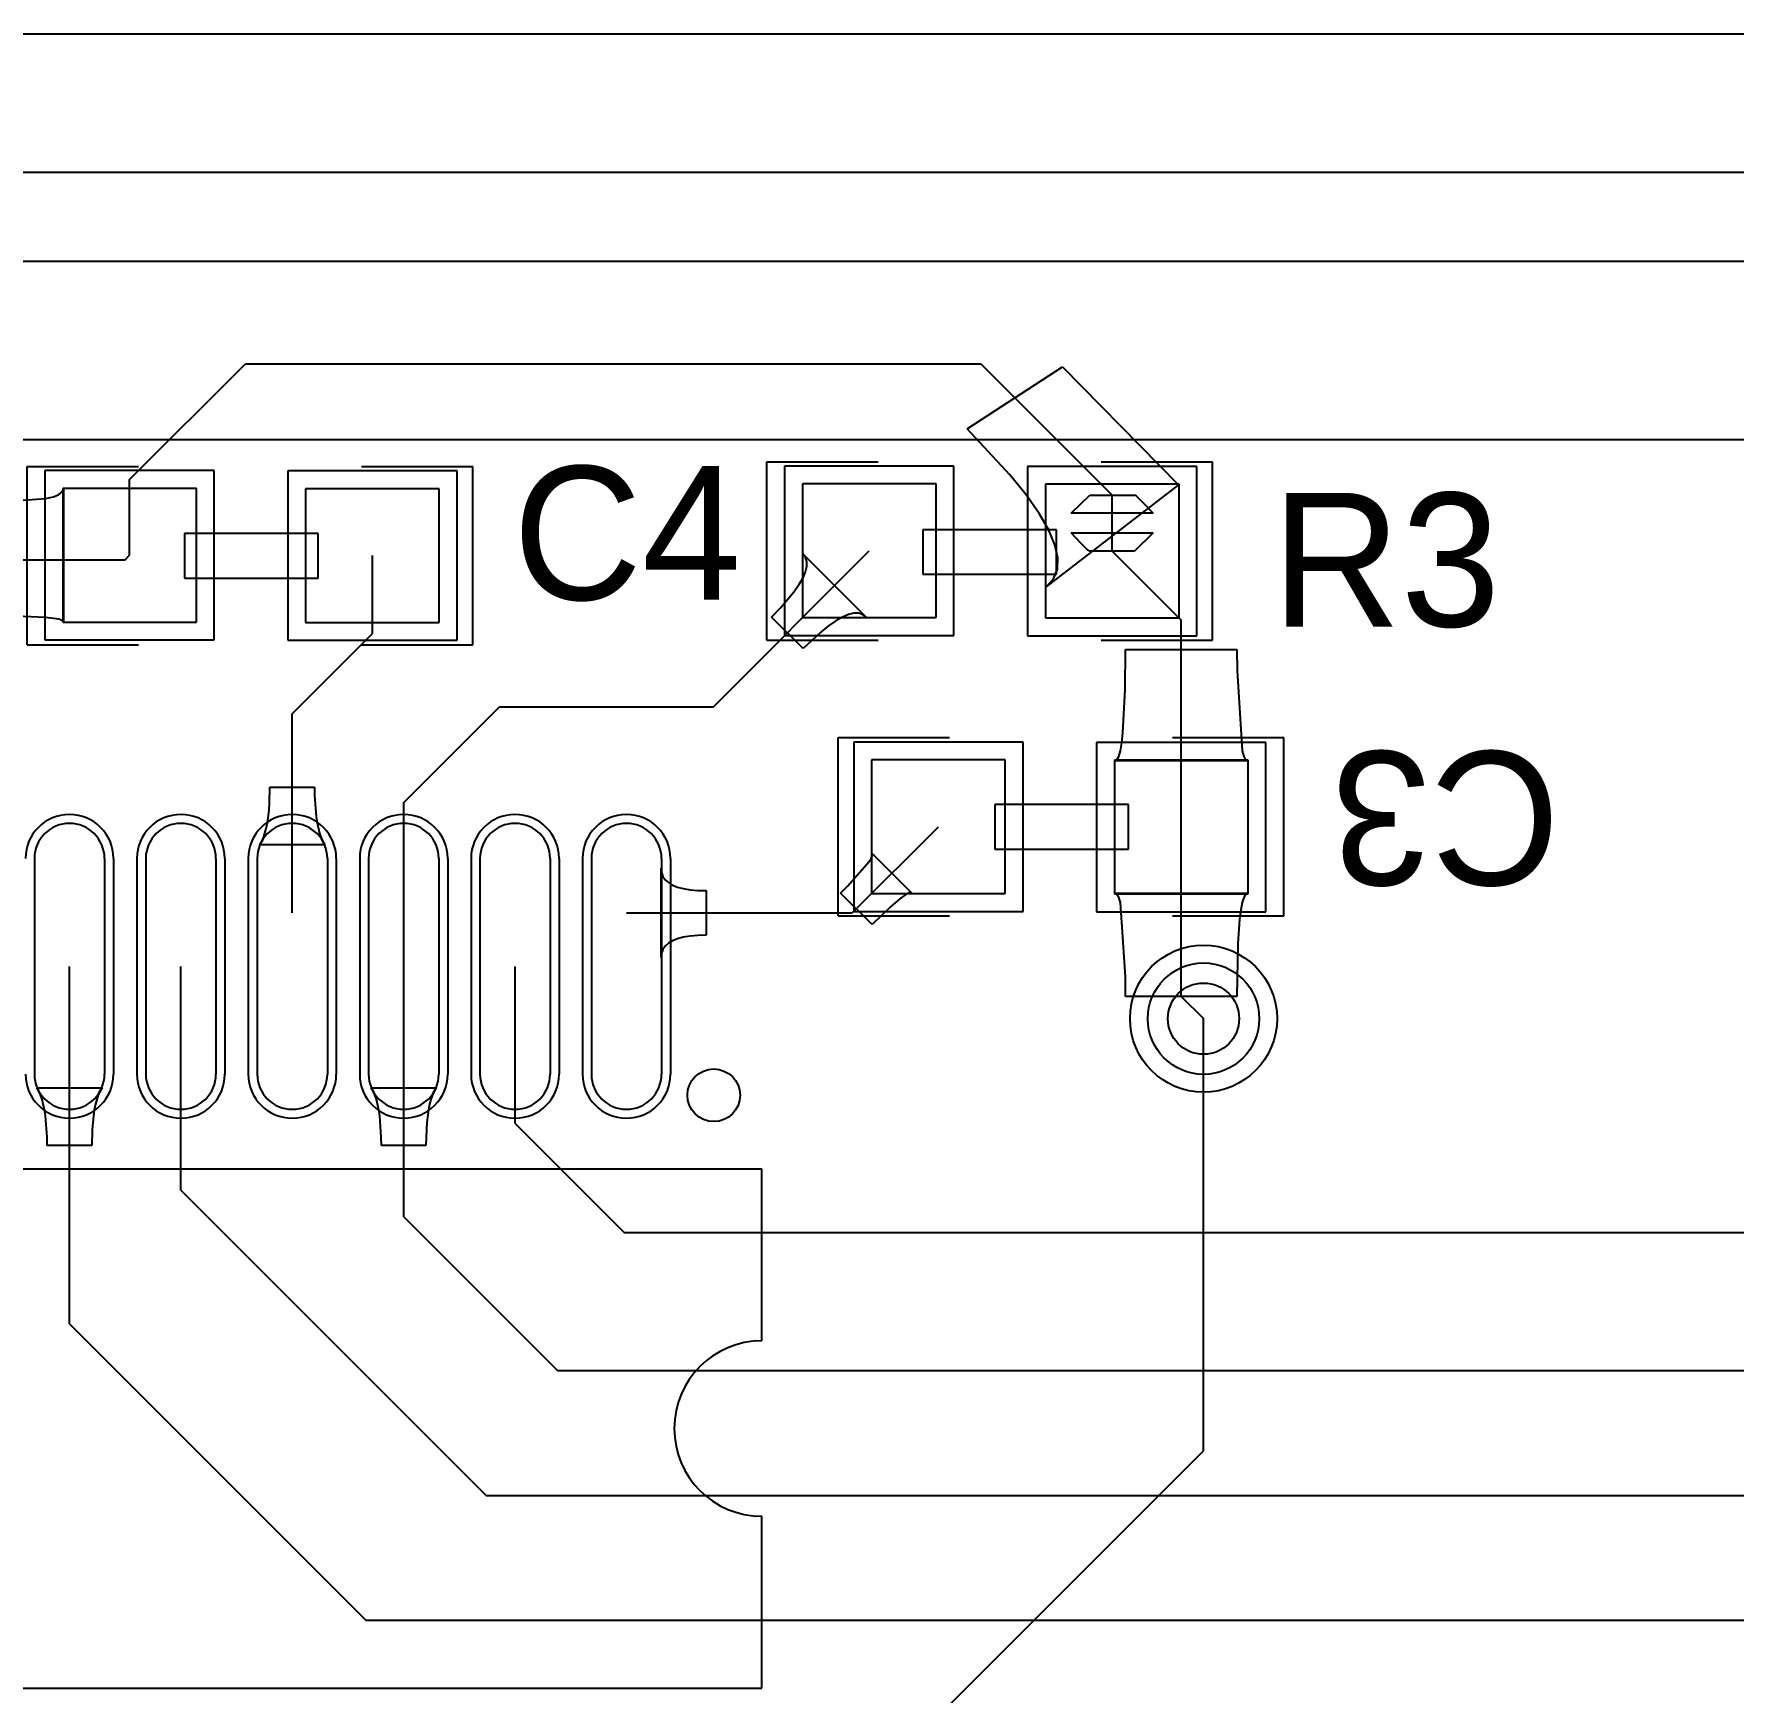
# Model space of a CAD drawing. Extents: x 44 to 130, y 28 to 128.
# Drawn here: x 89.24 to 98.92, y 118.86 to 128.31 of the extents above; entities that cross this region are included whole.
import ezdxf

# ---------------------------------------------------------------- set-up
doc = ezdxf.new("R2010")
doc.units = 0
doc.layers.get('0').update_dxf_attribs({"linetype": 'CONTINUOUS'})
for name, color, linetype in [('BOTTOMLAYER', 5, 'CONTINUOUS'), ('BOTTOMSOLDER', 6, 'CONTINUOUS'), ('KEEPOUTLAYER', 6, 'CONTINUOUS'), ('MULTILAYER', 9, 'CONTINUOUS'), ('TOPLAYER', 1, 'CONTINUOUS'), ('TOPOVERLAY', 2, 'CONTINUOUS'), ('TOPPASTE', 8, 'CONTINUOUS'), ('TOPSOLDER', 216, 'CONTINUOUS')]:
    doc.layers.add(name, color=color, linetype=linetype)

# ---------------------------------------------------------------- blocks, each defined once
blk = doc.blocks.new('0603__3')
at = {"layer": 'TOPLAYER'}
for p, q in [((-1.0668, 0.381), (-1.0668, -0.381)), ((-0.3048, 0.381), (-1.0668, 0.381)), ((-0.3048, -0.381), (-0.3048, 0.381)), ((0.3175, 0.379374), (0.3175, -0.382626)), ((1.0795, 0.379374), (0.3175, 0.379374)), ((1.0795, -0.382626), (1.0795, 0.379374)), ((-1.0668, -0.381), (-0.3048, -0.381)), ((0.3175, -0.382626), (1.0795, -0.382626))]:
    blk.add_line(p, q, dxfattribs=at)
for centre in [(-0.6858, 0), (0.6985, -0.001626)]:
    blk.add_circle(centre, 0, dxfattribs=at)
at = {"layer": 'TOPOVERLAY'}
for p, q in [((-0.635, 0.506374), (-1.27, 0.506374)), ((-1.27, 0.506374), (-1.27, -0.509626)), ((1.27, 0.506374), (0.635, 0.506374)), ((1.27, 0.506374), (1.27, -0.509626)), ((-0.384952, 0.125369), (-0.384952, -0.128631)), ((0.377048, 0.125369), (-0.384952, 0.125369)), ((0.377048, -0.128631), (0.377048, 0.125369)), ((-0.384952, -0.128631), (0.377048, -0.128631)), ((-0.635, -0.509626), (-1.27, -0.509626)), ((1.27, -0.509626), (0.635, -0.509626))]:
    blk.add_line(p, q, dxfattribs=at)
at = {"layer": 'TOPPASTE'}
for p, q in [((-1.0668, 0.381), (-1.0668, -0.381)), ((-0.3048, 0.381), (-1.0668, 0.381)), ((-0.3048, -0.381), (-0.3048, 0.381)), ((0.3175, 0.379374), (0.3175, -0.382626)), ((1.0795, 0.379374), (0.3175, 0.379374)), ((1.0795, -0.382626), (1.0795, 0.379374)), ((-1.0668, -0.381), (-0.3048, -0.381)), ((0.3175, -0.382626), (1.0795, -0.382626))]:
    blk.add_line(p, q, dxfattribs=at)
for centre in [(-0.6858, 0), (0.6985, -0.001626)]:
    blk.add_circle(centre, 0, dxfattribs=at)
at = {"layer": 'TOPSOLDER'}
for p, q in [((-1.1684, 0.4826), (-1.1684, -0.4826)), ((-0.2032, 0.4826), (-1.1684, 0.4826)), ((-0.2032, -0.4826), (-0.2032, 0.4826)), ((0.2159, 0.480974), (0.2159, -0.484226)), ((1.1811, 0.480974), (0.2159, 0.480974)), ((1.1811, -0.484226), (1.1811, 0.480974)), ((-1.1684, -0.4826), (-0.2032, -0.4826)), ((0.2159, -0.484226), (1.1811, -0.484226))]:
    blk.add_line(p, q, dxfattribs=at)
for centre in [(-0.6858, 0), (0.6985, -0.001626)]:
    blk.add_circle(centre, 0, dxfattribs=at)
blk = doc.blocks.new('0603__4')
at = {"layer": 'TOPLAYER'}
for p, q in [((-1.0668, 0.381), (-1.0668, -0.381)), ((-0.3048, 0.381), (-1.0668, 0.381)), ((-0.3048, -0.381), (-0.3048, 0.381)), ((0.3175, 0.379374), (0.3175, -0.382626)), ((1.0795, 0.379374), (0.3175, 0.379374)), ((1.0795, -0.382626), (1.0795, 0.379374)), ((-1.0668, -0.381), (-0.3048, -0.381)), ((0.3175, -0.382626), (1.0795, -0.382626))]:
    blk.add_line(p, q, dxfattribs=at)
for centre in [(-0.6858, 0), (0.6985, -0.001626)]:
    blk.add_circle(centre, 0, dxfattribs=at)
at = {"layer": 'TOPOVERLAY'}
for p, q in [((-1.27, 0.506374), (-0.635, 0.506374)), ((-1.27, -0.509626), (-1.27, 0.506374)), ((0.635, 0.506374), (1.27, 0.506374)), ((1.27, -0.509626), (1.27, 0.506374)), ((-0.373626, 0.124366), (-0.373626, -0.129634)), ((0.388374, 0.124366), (-0.373626, 0.124366)), ((0.388374, -0.129634), (0.388374, 0.124366)), ((-0.373626, -0.129634), (0.388374, -0.129634)), ((-1.27, -0.509626), (-0.635, -0.509626)), ((0.635, -0.509626), (1.27, -0.509626))]:
    blk.add_line(p, q, dxfattribs=at)
at = {"layer": 'TOPPASTE'}
for p, q in [((-1.0668, 0.381), (-1.0668, -0.381)), ((-0.3048, 0.381), (-1.0668, 0.381)), ((-0.3048, -0.381), (-0.3048, 0.381)), ((0.3175, 0.379374), (0.3175, -0.382626)), ((1.0795, 0.379374), (0.3175, 0.379374)), ((1.0795, -0.382626), (1.0795, 0.379374)), ((-1.0668, -0.381), (-0.3048, -0.381)), ((0.3175, -0.382626), (1.0795, -0.382626))]:
    blk.add_line(p, q, dxfattribs=at)
for centre in [(-0.6858, 0), (0.6985, -0.001626)]:
    blk.add_circle(centre, 0, dxfattribs=at)
at = {"layer": 'TOPSOLDER'}
for p, q in [((-1.1684, 0.4826), (-1.1684, -0.4826)), ((-0.2032, 0.4826), (-1.1684, 0.4826)), ((-0.2032, -0.4826), (-0.2032, 0.4826)), ((0.2159, 0.480974), (0.2159, -0.484226)), ((1.1811, 0.480974), (0.2159, 0.480974)), ((1.1811, -0.484226), (1.1811, 0.480974)), ((-1.1684, -0.4826), (-0.2032, -0.4826)), ((0.2159, -0.484226), (1.1811, -0.484226))]:
    blk.add_line(p, q, dxfattribs=at)
for centre in [(-0.6858, 0), (0.6985, -0.001626)]:
    blk.add_circle(centre, 0, dxfattribs=at)
blk = doc.blocks.new('0603__28')
at = {"layer": 'TOPLAYER'}
for p, q in [((-1.0668, 0.381), (-1.0668, -0.381)), ((-0.3048, 0.381), (-1.0668, 0.381)), ((-0.3048, -0.381), (-0.3048, 0.381)), ((0.3175, 0.379374), (0.3175, -0.382626)), ((1.0795, 0.379374), (0.3175, 0.379374)), ((1.0795, -0.382626), (1.0795, 0.379374)), ((-1.0668, -0.381), (-0.3048, -0.381)), ((0.3175, -0.382626), (1.0795, -0.382626))]:
    blk.add_line(p, q, dxfattribs=at)
for centre in [(-0.6858, 0), (0.6985, -0.001626)]:
    blk.add_circle(centre, 0, dxfattribs=at)
at = {"layer": 'TOPOVERLAY'}
for p, q in [((-1.27, 0.506374), (-0.635, 0.506374)), ((-1.27, -0.509626), (-1.27, 0.506374)), ((0.635, 0.506374), (1.27, 0.506374)), ((1.27, -0.509626), (1.27, 0.506374)), ((-0.380413, 0.120185), (-0.380413, -0.133815)), ((0.381587, 0.120185), (-0.380413, 0.120185)), ((0.381587, -0.133815), (0.381587, 0.120185)), ((-0.380413, -0.133815), (0.381587, -0.133815)), ((-1.27, -0.509626), (-0.635, -0.509626)), ((0.635, -0.509626), (1.27, -0.509626))]:
    blk.add_line(p, q, dxfattribs=at)
at = {"layer": 'TOPPASTE'}
for p, q in [((-1.0668, 0.381), (-1.0668, -0.381)), ((-0.3048, 0.381), (-1.0668, 0.381)), ((-0.3048, -0.381), (-0.3048, 0.381)), ((0.3175, 0.379374), (0.3175, -0.382626)), ((1.0795, 0.379374), (0.3175, 0.379374)), ((1.0795, -0.382626), (1.0795, 0.379374)), ((-1.0668, -0.381), (-0.3048, -0.381)), ((0.3175, -0.382626), (1.0795, -0.382626))]:
    blk.add_line(p, q, dxfattribs=at)
for centre in [(-0.6858, 0), (0.6985, -0.001626)]:
    blk.add_circle(centre, 0, dxfattribs=at)
at = {"layer": 'TOPSOLDER'}
for p, q in [((-1.1684, 0.4826), (-1.1684, -0.4826)), ((-0.2032, 0.4826), (-1.1684, 0.4826)), ((-0.2032, -0.4826), (-0.2032, 0.4826)), ((0.2159, 0.480974), (0.2159, -0.484226)), ((1.1811, 0.480974), (0.2159, 0.480974)), ((1.1811, -0.484226), (1.1811, 0.480974)), ((-1.1684, -0.4826), (-0.2032, -0.4826)), ((0.2159, -0.484226), (1.1811, -0.484226))]:
    blk.add_line(p, q, dxfattribs=at)
for centre in [(-0.6858, 0), (0.6985, -0.001626)]:
    blk.add_circle(centre, 0, dxfattribs=at)
blk = doc.blocks.new('LC_SSOP_28_150MIL_61')
at = {"layer": 'TOPLAYER'}
for p, q in [((-4.327497, -3.249999), (-4.327497, -2.019998)), ((-3.927498, -3.249999), (-3.927498, -2.019998)), ((-3.692497, -3.249999), (-3.692497, -2.019998)), ((-3.292498, -3.249999), (-3.292498, -2.019998)), ((-3.057497, -3.249999), (-3.057497, -2.019998)), ((-2.657498, -3.249999), (-2.657498, -2.019998)), ((-2.422497, -3.249999), (-2.422497, -2.019998)), ((-2.022498, -3.249999), (-2.022498, -2.019998)), ((-1.787497, -3.249999), (-1.787497, -2.019998)), ((-1.387498, -3.249999), (-1.387498, -2.019998)), ((-1.152497, -3.249999), (-1.152497, -2.019998)), ((-0.752498, -3.249999), (-0.752498, -2.019998))]:
    blk.add_line(p, q, dxfattribs=at)
for centre in [(-4.127497, -2.634999), (-3.492497, -2.634999), (-2.857497, -2.634999), (-2.222497, -2.634999), (-1.587497, -2.634999), (-0.952497, -2.634999)]:
    blk.add_circle(centre, 0, dxfattribs=at)
for centre, start, end in [((-4.127497, -2.019998), 0, -180), ((-3.492497, -2.019998), 0, -180), ((-2.857497, -2.019998), 0, -180), ((-2.222497, -2.019998), 0, -180), ((-1.587497, -2.019998), 0, -180), ((-0.952497, -2.019998), 0, -180), ((-4.127497, -3.249999), -180, 0), ((-3.492497, -3.249999), -180, 0), ((-2.857497, -3.249999), -180, 0), ((-2.222497, -3.249999), -180, 0), ((-1.587497, -3.249999), -180, 0), ((-0.952497, -3.249999), -180, 0)]:
    blk.add_arc(centre, 0.2, start, end, dxfattribs=at)
at = {"layer": 'TOPOVERLAY'}
for p, q in [((4.900003, 1.48), (-4.899998, 1.48)), ((-4.899998, 1.48), (-4.899998, 0.499999)), ((-4.899998, -0.499999), (-4.899998, -1.48)), ((4.900003, -1.48), (-4.899998, -1.48))]:
    blk.add_line(p, q, dxfattribs=at)
blk.add_circle((-4.625, -1.899999), 0.15, dxfattribs=at)
blk.add_arc((-4.899998, 0), 0.499999, -90, 90, dxfattribs=at)
at = {"layer": 'TOPPASTE'}
for p, q in [((-4.327497, -3.249999), (-4.327497, -2.019998)), ((-3.927498, -3.249999), (-3.927498, -2.019998)), ((-3.692497, -3.249999), (-3.692497, -2.019998)), ((-3.292498, -3.249999), (-3.292498, -2.019998)), ((-3.057497, -3.249999), (-3.057497, -2.019998)), ((-2.657498, -3.249999), (-2.657498, -2.019998)), ((-2.422497, -3.249999), (-2.422497, -2.019998)), ((-2.022498, -3.249999), (-2.022498, -2.019998)), ((-1.787497, -3.249999), (-1.787497, -2.019998)), ((-1.387498, -3.249999), (-1.387498, -2.019998)), ((-1.152497, -3.249999), (-1.152497, -2.019998)), ((-0.752498, -3.249999), (-0.752498, -2.019998))]:
    blk.add_line(p, q, dxfattribs=at)
for centre in [(-4.127497, -2.634999), (-3.492497, -2.634999), (-2.857497, -2.634999), (-2.222497, -2.634999), (-1.587497, -2.634999), (-0.952497, -2.634999)]:
    blk.add_circle(centre, 0, dxfattribs=at)
for centre, start, end in [((-4.127497, -2.019998), 0, -180), ((-3.492497, -2.019998), 0, -180), ((-2.857497, -2.019998), 0, -180), ((-2.222497, -2.019998), 0, -180), ((-1.587497, -2.019998), 0, -180), ((-0.952497, -2.019998), 0, -180), ((-4.127497, -3.249999), -180, 0), ((-3.492497, -3.249999), -180, 0), ((-2.857497, -3.249999), -180, 0), ((-2.222497, -3.249999), -180, 0), ((-1.587497, -3.249999), -180, 0), ((-0.952497, -3.249999), -180, 0)]:
    blk.add_arc(centre, 0.2, start, end, dxfattribs=at)
at = {"layer": 'TOPSOLDER'}
for p, q in [((-4.378297, -3.249999), (-4.378297, -2.019998)), ((-3.876698, -3.249999), (-3.876698, -2.019998)), ((-3.743297, -3.249999), (-3.743297, -2.019998)), ((-3.241698, -3.249999), (-3.241698, -2.019998)), ((-3.108297, -3.249999), (-3.108297, -2.019998)), ((-2.606698, -3.249999), (-2.606698, -2.019998)), ((-2.473297, -3.249999), (-2.473297, -2.019998)), ((-1.971698, -3.249999), (-1.971698, -2.019998)), ((-1.838297, -3.249999), (-1.838297, -2.019998)), ((-1.336698, -3.249999), (-1.336698, -2.019998)), ((-1.203297, -3.249999), (-1.203297, -2.019998))]:
    blk.add_line(p, q, dxfattribs=at)
for centre in [(-4.127497, -2.634999), (-3.492497, -2.634999), (-2.857497, -2.634999), (-2.222497, -2.634999), (-1.587497, -2.634999), (-0.952497, -2.634999)]:
    blk.add_circle(centre, 0, dxfattribs=at)
for centre, start, end in [((-4.127497, -2.019998), 0, -180), ((-3.492497, -2.019998), 0, -180), ((-2.857497, -2.019998), 0, -180), ((-2.222497, -2.019998), 0, -180), ((-1.587497, -2.019998), 0, -180), ((-0.952497, -2.019998), 0, -180), ((-4.127497, -3.249999), -180, 0), ((-3.492497, -3.249999), -180, 0), ((-2.857497, -3.249999), -180, 0), ((-2.222497, -3.249999), -180, 0), ((-1.587497, -3.249999), -180, 0), ((-0.952497, -3.249999), -180, 0)]:
    blk.add_arc(centre, 0.2508, start, end, dxfattribs=at)

msp = doc.modelspace()

# ---------------------------------------------------------------- linework, layer by layer
at = {"layer": 'BOTTOMLAYER'}
for p, q in [((84.168201, 127.015799), (110.584201, 127.015799)), ((84.904801, 125.999799), (109.085601, 125.999799)), ((95.903001, 120.233999), (95.903001, 122.697799)), ((93.395, 117.725998), (95.903001, 120.233999))]:
    msp.add_line(p, q, dxfattribs=at)
for radius in [0.3175, 0.2032]:
    msp.add_circle((95.903001, 122.697799), radius, dxfattribs=at)
at = {"layer": 'BOTTOMSOLDER'}
for radius in [0.4191, 0.2032]:
    msp.add_circle((95.903001, 122.697799), radius, dxfattribs=at)
at = {"layer": 'KEEPOUTLAYER'}
msp.add_line((57.394399, 128.311199), (118.830801, 128.311199), dxfattribs=at)
at = {"layer": 'MULTILAYER'}
for radius in [0.3175, 0.2032]:
    msp.add_circle((95.903001, 122.697799), radius, dxfattribs=at)
at = {"layer": 'TOPLAYER'}
for p, q in [((85.235001, 127.523799), (105.326401, 127.523799)), ((89.781601, 125.771199), (90.442001, 126.431599)), ((90.442001, 126.431599), (94.633001, 126.431599)), ((94.555587, 126.059999), (95.099221, 126.414393)), ((94.633001, 126.431599), (95.382301, 125.682299)), ((95.099221, 126.414393), (95.760002, 125.740874)), ((94.79898, 125.798768), (94.555587, 126.059999)), ((89.39755, 125.700836), (89.4039, 125.717099)), ((89.4039, 125.717099), (89.4039, 124.961698)), ((89.781601, 125.339399), (89.781601, 125.771199)), ((94.891995, 125.683457), (94.79898, 125.798768)), ((95.760002, 125.740874), (95.007648, 125.161975)), ((88.88955, 125.632355), (89.3023, 125.662314)), ((89.3023, 125.662314), (89.34675, 125.673442)), ((89.34675, 125.673442), (89.3785, 125.686284)), ((89.3785, 125.686284), (89.39755, 125.700836)), ((94.965883, 125.578349), (94.891995, 125.683457)), ((95.149027, 125.578558), (95.255301, 125.682299)), ((95.255301, 125.682299), (95.509301, 125.682299)), ((95.382301, 125.363173), (95.382301, 125.682299)), ((95.509301, 125.682299), (95.510363, 125.683305)), ((95.510363, 125.683305), (95.513553, 125.681783)), ((95.513553, 125.681783), (95.518867, 125.677732)), ((95.518867, 125.677732), (95.526304, 125.671151)), ((95.526304, 125.671151), (95.561374, 125.636236)), ((95.561374, 125.636236), (95.615575, 125.578558)), ((95.020651, 125.483445), (94.965883, 125.578349)), ((95.615575, 125.578558), (95.149027, 125.578558)), ((95.056295, 125.398743), (95.020651, 125.483445)), ((95.203228, 125.409236), (95.149027, 125.466914)), ((95.149027, 125.466914), (95.615575, 125.466914)), ((95.615575, 125.466914), (95.509301, 125.363173)), ((89.756201, 125.313999), (89.781601, 125.339399)), ((91.165901, 124.893273), (91.165901, 125.337773)), ((93.109001, 124.475799), (93.998001, 125.364799)), ((93.634669, 125.326551), (93.6203, 125.346308)), ((93.6203, 125.346308), (93.97951, 124.987098)), ((93.641852, 125.303204), (93.634669, 125.326551)), ((95.072817, 125.324245), (95.056295, 125.398743)), ((95.070216, 125.259953), (95.072817, 125.324245)), ((95.238298, 125.374321), (95.203228, 125.409236)), ((95.245735, 125.36774), (95.238298, 125.374321)), ((95.251049, 125.363689), (95.245735, 125.36774)), ((95.254239, 125.362167), (95.251049, 125.363689)), ((95.255301, 125.363173), (95.254239, 125.362167)), ((95.509301, 125.363173), (95.255301, 125.363173)), ((95.382301, 125.363173), (95.776001, 124.969473)), ((88.206801, 125.313999), (89.756201, 125.313999)), ((93.6203, 125.211604), (93.634669, 125.245729)), ((93.634669, 125.245729), (93.641852, 125.276262)), ((93.641852, 125.276262), (93.641852, 125.303204)), ((95.048494, 125.205861), (95.070216, 125.259953)), ((93.490984, 125.039183), (93.570011, 125.132579)), ((93.570011, 125.132579), (93.598749, 125.173887)), ((93.598749, 125.173887), (93.6203, 125.211604)), ((95.007648, 125.161975), (95.048494, 125.205861)), ((93.440694, 124.987098), (93.490984, 125.039183)), ((89.3023, 124.983972), (89.09275, 124.993367)), ((89.34675, 124.979448), (89.3023, 124.983972)), ((89.3785, 124.974226), (89.34675, 124.979448)), ((89.39755, 124.96831), (89.3785, 124.974226)), ((89.4039, 124.961698), (89.39755, 124.96831)), ((93.6203, 124.807492), (93.440694, 124.987098)), ((93.765781, 124.936809), (93.720879, 124.900888)), ((93.807089, 124.965546), (93.765781, 124.936809)), ((93.844806, 124.987098), (93.807089, 124.965546)), ((93.878931, 125.001467), (93.844806, 124.987098)), ((93.909464, 125.00865), (93.878931, 125.001467)), ((93.936406, 125.00865), (93.909464, 125.00865)), ((93.959754, 125.001467), (93.936406, 125.00865)), ((93.97951, 124.987098), (93.959754, 125.001467)), ((95.776001, 123.789999), (95.776001, 124.969473)), ((90.708698, 124.436071), (91.165901, 124.893273)), ((93.720879, 124.900888), (93.6203, 124.807492)), ((95.456093, 124.574099), (95.458501, 124.802699)), ((95.458501, 124.802699), (96.093501, 124.802699)), ((96.093501, 124.802699), (96.094103, 124.682049)), ((96.094103, 124.682049), (96.122998, 124.224849)), ((95.443451, 124.326449), (95.456093, 124.574099)), ((91.343698, 123.929696), (91.889801, 124.475799)), ((91.889801, 124.475799), (93.109001, 124.475799)), ((90.708698, 123.300797), (90.708698, 124.436071)), ((95.429004, 124.224849), (95.43683, 124.269299)), ((95.43683, 124.269299), (95.443451, 124.326449)), ((95.3983, 124.167699), (95.409738, 124.174049)), ((96.153702, 124.167699), (95.3983, 124.167699)), ((95.409738, 124.174049), (95.419972, 124.193099)), ((95.419972, 124.193099), (95.429004, 124.224849)), ((96.122998, 124.224849), (96.13203, 124.193099)), ((96.13203, 124.193099), (96.142264, 124.174049)), ((96.142264, 124.174049), (96.153702, 124.167699)), ((90.579357, 123.926536), (90.581698, 124.017009)), ((90.581698, 124.017009), (90.835698, 124.017009)), ((90.835698, 124.017009), (90.836283, 123.970235)), ((90.836283, 123.970235), (90.845063, 123.848386)), ((90.567068, 123.813928), (90.57643, 123.885922)), ((90.57643, 123.885922), (90.579357, 123.926536)), ((91.343698, 122.995997), (91.343698, 123.929696)), ((90.553022, 123.754256), (90.560629, 123.782552)), ((90.560629, 123.782552), (90.567068, 123.813928)), ((90.845063, 123.848386), (90.850329, 123.813928)), ((90.850329, 123.813928), (90.864375, 123.754256)), ((93.900874, 123.300797), (94.391701, 123.791624)), ((95.776001, 122.824799), (95.776001, 123.789999)), ((90.523174, 123.687845), (90.534294, 123.706903)), ((90.894223, 123.687845), (90.523174, 123.687845)), ((90.534294, 123.706903), (90.544244, 123.729039)), ((90.544244, 123.729039), (90.553022, 123.754256)), ((90.864375, 123.754256), (90.873153, 123.729039)), ((90.873153, 123.729039), (90.883102, 123.706903)), ((90.883102, 123.706903), (90.894223, 123.687845)), ((93.872718, 123.452715), (93.996459, 123.59278)), ((93.996459, 123.59278), (94.007633, 123.610017)), ((94.007633, 123.610017), (94.01428, 123.623664)), ((94.016403, 123.633715), (94.014, 123.640177)), ((94.014, 123.640177), (94.240253, 123.413924)), ((94.01428, 123.623664), (94.016403, 123.633715)), ((92.81146, 123.046797), (92.81146, 123.554797)), ((92.81146, 123.554797), (92.814031, 123.530667)), ((92.814031, 123.530667), (92.821742, 123.509077)), ((92.821742, 123.509077), (92.834595, 123.490027)), ((92.834595, 123.490027), (92.852588, 123.473517)), ((92.852588, 123.473517), (92.875722, 123.459547)), ((92.875722, 123.459547), (92.903998, 123.448117)), ((92.903998, 123.448117), (92.937414, 123.439227)), ((92.937414, 123.439227), (92.975971, 123.432877)), ((92.975971, 123.432877), (93.019669, 123.429067)), ((93.019669, 123.429067), (93.068508, 123.427797)), ((93.068508, 123.427797), (93.068508, 123.173797)), ((93.834394, 123.413924), (93.872718, 123.452715)), ((94.014, 123.234318), (93.834394, 123.413924)), ((94.192857, 123.396383), (94.172029, 123.380685)), ((94.210094, 123.407556), (94.192857, 123.396383)), ((94.223741, 123.414203), (94.210094, 123.407556)), ((94.233792, 123.416327), (94.223741, 123.414203)), ((94.240253, 123.413924), (94.233792, 123.416327)), ((95.409738, 123.406423), (95.3983, 123.412298)), ((95.3983, 123.412298), (96.153702, 123.412298)), ((95.419972, 123.388798), (95.409738, 123.406423)), ((95.429004, 123.359423), (95.419972, 123.388798)), ((96.13203, 123.388798), (96.122998, 123.359423)), ((96.142264, 123.406423), (96.13203, 123.388798)), ((96.153702, 123.412298), (96.142264, 123.406423)), ((92.613698, 123.300797), (93.900874, 123.300797)), ((94.119593, 123.335712), (94.014, 123.234318)), ((94.172029, 123.380685), (94.119593, 123.335712)), ((95.457899, 122.936424), (95.429004, 123.359423)), ((96.115172, 123.318298), (96.10855, 123.265423)), ((96.122998, 123.359423), (96.115172, 123.318298)), ((96.10855, 123.265423), (96.098919, 123.124422)), ((92.834595, 123.111567), (92.821742, 123.092517)), ((92.852588, 123.128077), (92.834595, 123.111567)), ((92.875722, 123.142047), (92.852588, 123.128077)), ((92.903998, 123.153477), (92.875722, 123.142047)), ((92.937414, 123.162367), (92.903998, 123.153477)), ((92.975971, 123.168717), (92.937414, 123.162367)), ((93.019669, 123.172527), (92.975971, 123.168717)), ((93.068508, 123.173797), (93.019669, 123.172527)), ((96.098919, 123.124422), (96.093501, 122.824799)), ((92.814031, 123.070927), (92.81146, 123.046797)), ((92.821742, 123.092517), (92.814031, 123.070927)), ((89.438698, 120.957901), (89.438698, 122.995997)), ((90.073698, 121.719901), (90.073698, 122.995997)), ((91.343698, 121.567501), (91.343698, 122.995997)), ((91.978698, 122.100901), (91.978698, 122.995997)), ((95.458501, 122.824799), (95.457899, 122.936424)), ((96.093501, 122.824799), (95.458501, 122.824799)), ((95.776001, 122.824799), (95.903001, 122.697799)), ((89.264294, 122.285092), (89.253174, 122.30415)), ((89.253174, 122.30415), (89.624223, 122.30415)), ((89.274244, 122.262956), (89.264294, 122.285092)), ((89.283022, 122.237739), (89.274244, 122.262956)), ((89.297068, 122.178067), (89.283022, 122.237739)), ((89.594375, 122.237739), (89.586768, 122.209443)), ((89.603153, 122.262956), (89.594375, 122.237739)), ((89.613102, 122.285092), (89.603153, 122.262956)), ((89.624223, 122.30415), (89.613102, 122.285092)), ((91.169294, 122.285092), (91.158174, 122.30415)), ((91.158174, 122.30415), (91.529223, 122.30415)), ((91.179244, 122.262956), (91.169294, 122.285092)), ((91.188022, 122.237739), (91.179244, 122.262956)), ((91.202068, 122.178067), (91.188022, 122.237739)), ((91.499375, 122.237739), (91.491768, 122.209443)), ((91.508153, 122.262956), (91.499375, 122.237739)), ((91.518102, 122.285092), (91.508153, 122.262956)), ((91.529223, 122.30415), (91.518102, 122.285092)), ((89.302333, 122.143609), (89.297068, 122.178067)), ((89.311114, 122.02176), (89.302333, 122.143609)), ((89.580329, 122.178067), (89.570966, 122.106073)), ((89.586768, 122.209443), (89.580329, 122.178067)), ((91.207333, 122.143609), (91.202068, 122.178067)), ((91.216114, 122.02176), (91.207333, 122.143609)), ((91.485329, 122.178067), (91.475966, 122.106073)), ((91.491768, 122.209443), (91.485329, 122.178067)), ((89.56804, 122.065458), (89.565698, 121.974986)), ((89.570966, 122.106073), (89.56804, 122.065458)), ((91.47304, 122.065458), (91.470698, 121.974986)), ((91.475966, 122.106073), (91.47304, 122.065458)), ((91.978698, 122.100901), (92.601001, 121.478599)), ((89.311698, 121.974986), (89.311114, 122.02176)), ((89.565698, 121.974986), (89.311698, 121.974986)), ((91.216698, 121.974986), (91.216114, 122.02176)), ((91.470698, 121.974986), (91.216698, 121.974986)), ((90.073698, 121.719901), (91.813601, 119.979999)), ((91.343698, 121.567501), (92.220001, 120.691199)), ((92.601001, 121.478599), (102.735601, 121.478599)), ((89.438698, 120.957901), (91.127801, 119.268799)), ((92.220001, 120.691199), (101.770401, 120.691199)), ((91.813601, 119.979999), (100.703601, 119.979999)), ((91.127801, 119.268799), (99.941601, 119.268799))]:
    msp.add_line(p, q, dxfattribs=at)
for radius in [0.3175, 0.2032]:
    msp.add_circle((95.903001, 122.697799), radius, dxfattribs=at)
at = {"layer": 'TOPSOLDER'}
for radius in [0.4191, 0.2032]:
    msp.add_circle((95.903001, 122.697799), radius, dxfattribs=at)

# ---------------------------------------------------------------- block references
for name, p, rotation in [('0603__4', (90.467401, 125.339399), 360), ('0603__28', (94.683801, 125.364799), 360), ('0603__3', (95.090201, 123.789999), 180), ('LC_SSOP_28_150MIL_61', (88.486201, 120.360999), 180)]:
    msp.add_blockref(name, p, dxfattribs=dict(rotation=rotation))

# ---------------------------------------------------------------- texts
at = {"layer": 'TOPOVERLAY'}
for s, p in [('C4', (91.966001, 125.085399)), ('R3', (96.291926, 124.93305))]:
    msp.add_text(s, height=0.762, dxfattribs=at).set_placement(p)
msp.add_text('C3', height=0.762, rotation=180, dxfattribs=at).set_placement((97.935001, 124.221799))

doc.saveas('drawing.dxf')
